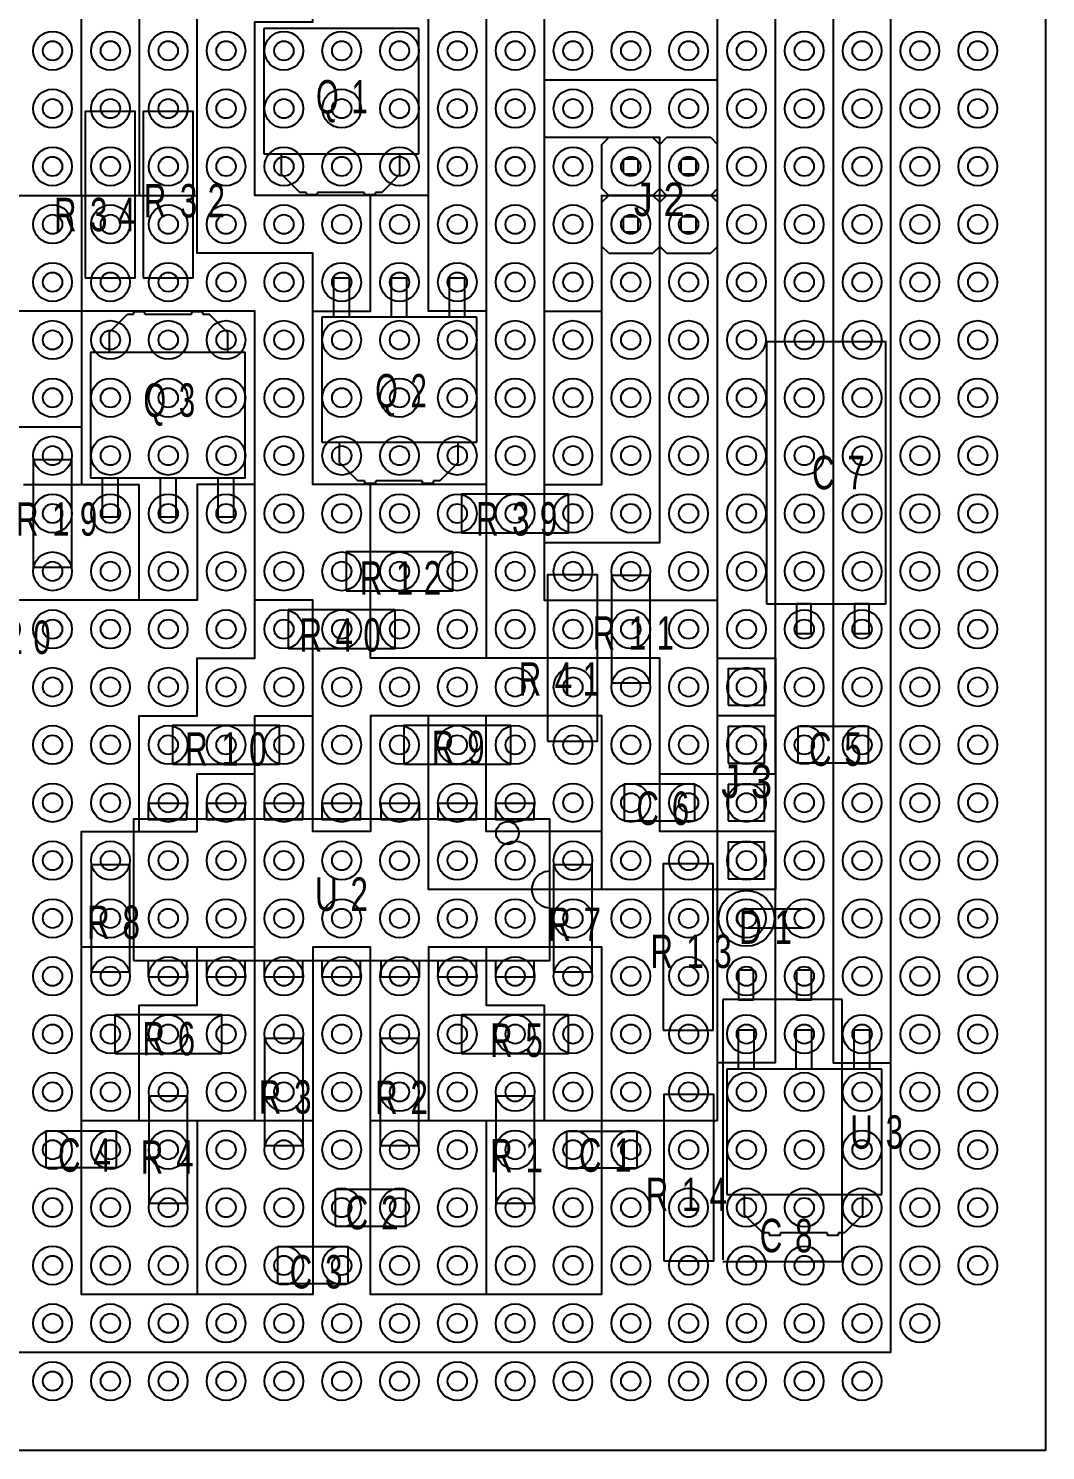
# Model space of a CAD drawing. Units: millimetres on the paper. Extents: x -72.8 to -0.8, y -24.6 to 70.4.
# Drawn here: x -45.5 to -0.8, y -24.6 to 37.8 of the extents above; entities that cross this region are included whole.
import ezdxf

# ---------------------------------------------------------------- set-up
doc = ezdxf.new("R2010")
doc.units = ezdxf.units.MM
for name, color, linetype in [('0-0_十字ユニバーサル基板', 7, 'Continuous'), ('0-2_カットパターン', 1, 'Continuous'), ('0-3_パーツレイアウト', 7, 'Continuous'), ('0-4_パーツナンバー', 3, 'Continuous')]:
    doc.layers.add(name, color=color, linetype=linetype)
doc.styles.add('MS UI Gothic', font='')
doc.styles.get('MS UI Gothic').set_extended_font_data('MS UI Gothic')

msp = doc.modelspace()

# ---------------------------------------------------------------- linework, layer by layer
at = {"layer": '0-0_十字ユニバーサル基板'}
msp.add_lwpolyline([(-0.83, -24.64), (-72.83, -24.64), (-72.83, 70.36), (-0.83, 70.36)], close=True, dxfattribs=at)
for centre, radius in [((-44.45, 36.83), 0.85), ((-41.91, 36.83), 0.85), ((-39.37, 36.83), 0.85), ((-36.83, 36.83), 0.85), ((-34.29, 36.83), 0.85), ((-31.75, 36.83), 0.85), ((-29.21, 36.83), 0.85), ((-26.67, 36.83), 0.85), ((-24.13, 36.83), 0.85), ((-21.59, 36.83), 0.85), ((-19.05, 36.83), 0.85), ((-16.51, 36.83), 0.85), ((-13.97, 36.83), 0.85), ((-11.43, 36.83), 0.85), ((-8.89, 36.83), 0.85), ((-6.35, 36.83), 0.85), ((-3.81, 36.83), 0.85), ((-44.45, 36.83), 0.425), ((-41.91, 36.83), 0.425), ((-39.37, 36.83), 0.425), ((-36.83, 36.83), 0.425), ((-34.29, 36.83), 0.425), ((-31.75, 36.83), 0.425), ((-29.21, 36.83), 0.425), ((-26.67, 36.83), 0.425), ((-24.13, 36.83), 0.425), ((-21.59, 36.83), 0.425), ((-19.05, 36.83), 0.425), ((-16.51, 36.83), 0.425), ((-13.97, 36.83), 0.425), ((-11.43, 36.83), 0.425), ((-8.89, 36.83), 0.425), ((-6.35, 36.83), 0.425), ((-3.81, 36.83), 0.425), ((-44.45, 34.29), 0.85), ((-41.91, 34.29), 0.85), ((-39.37, 34.29), 0.85), ((-36.83, 34.29), 0.85), ((-34.29, 34.29), 0.85), ((-31.75, 34.29), 0.85), ((-29.21, 34.29), 0.85), ((-26.67, 34.29), 0.85), ((-24.13, 34.29), 0.85), ((-21.59, 34.29), 0.85), ((-19.05, 34.29), 0.85), ((-16.51, 34.29), 0.85), ((-13.97, 34.29), 0.85), ((-11.43, 34.29), 0.85), ((-8.89, 34.29), 0.85), ((-6.35, 34.29), 0.85), ((-3.81, 34.29), 0.85), ((-44.45, 34.29), 0.425), ((-41.91, 34.29), 0.425), ((-39.37, 34.29), 0.425), ((-36.83, 34.29), 0.425), ((-34.29, 34.29), 0.425), ((-31.75, 34.29), 0.425), ((-29.21, 34.29), 0.425), ((-26.67, 34.29), 0.425), ((-24.13, 34.29), 0.425), ((-21.59, 34.29), 0.425), ((-19.05, 34.29), 0.425), ((-16.51, 34.29), 0.425), ((-13.97, 34.29), 0.425), ((-11.43, 34.29), 0.425), ((-8.89, 34.29), 0.425), ((-6.35, 34.29), 0.425), ((-3.81, 34.29), 0.425), ((-44.45, 31.75), 0.85), ((-41.91, 31.75), 0.85), ((-39.37, 31.75), 0.85), ((-36.83, 31.75), 0.85), ((-34.29, 31.75), 0.85), ((-31.75, 31.75), 0.85), ((-29.21, 31.75), 0.85), ((-26.67, 31.75), 0.85), ((-24.13, 31.75), 0.85), ((-21.59, 31.75), 0.85), ((-19.05, 31.75), 0.85), ((-16.51, 31.75), 0.85), ((-13.97, 31.75), 0.85), ((-11.43, 31.75), 0.85), ((-8.89, 31.75), 0.85), ((-6.35, 31.75), 0.85), ((-3.81, 31.75), 0.85), ((-44.45, 31.75), 0.425), ((-41.91, 31.75), 0.425), ((-39.37, 31.75), 0.425), ((-36.83, 31.75), 0.425), ((-34.29, 31.75), 0.425), ((-31.75, 31.75), 0.425), ((-29.21, 31.75), 0.425), ((-26.67, 31.75), 0.425), ((-24.13, 31.75), 0.425), ((-21.59, 31.75), 0.425), ((-19.05, 31.75), 0.425), ((-16.51, 31.75), 0.425), ((-13.97, 31.75), 0.425), ((-11.43, 31.75), 0.425), ((-8.89, 31.75), 0.425), ((-6.35, 31.75), 0.425), ((-3.81, 31.75), 0.425), ((-44.45, 29.21), 0.85), ((-41.91, 29.21), 0.85), ((-39.37, 29.21), 0.85), ((-36.83, 29.21), 0.85), ((-34.29, 29.21), 0.85), ((-31.75, 29.21), 0.85), ((-29.21, 29.21), 0.85), ((-26.67, 29.21), 0.85), ((-24.13, 29.21), 0.85), ((-21.59, 29.21), 0.85), ((-19.05, 29.21), 0.85), ((-16.51, 29.21), 0.85), ((-13.97, 29.21), 0.85), ((-11.43, 29.21), 0.85), ((-8.89, 29.21), 0.85), ((-6.35, 29.21), 0.85), ((-3.81, 29.21), 0.85), ((-44.45, 29.21), 0.425), ((-41.91, 29.21), 0.425), ((-39.37, 29.21), 0.425), ((-36.83, 29.21), 0.425), ((-34.29, 29.21), 0.425), ((-31.75, 29.21), 0.425), ((-29.21, 29.21), 0.425), ((-26.67, 29.21), 0.425), ((-24.13, 29.21), 0.425), ((-21.59, 29.21), 0.425), ((-19.05, 29.21), 0.425), ((-16.51, 29.21), 0.425), ((-13.97, 29.21), 0.425), ((-11.43, 29.21), 0.425), ((-8.89, 29.21), 0.425), ((-6.35, 29.21), 0.425), ((-3.81, 29.21), 0.425), ((-44.45, 26.67), 0.85), ((-41.91, 26.67), 0.85), ((-39.37, 26.67), 0.85), ((-36.83, 26.67), 0.85), ((-34.29, 26.67), 0.85), ((-31.75, 26.67), 0.85), ((-29.21, 26.67), 0.85), ((-26.67, 26.67), 0.85), ((-24.13, 26.67), 0.85), ((-21.59, 26.67), 0.85), ((-19.05, 26.67), 0.85), ((-16.51, 26.67), 0.85), ((-13.97, 26.67), 0.85), ((-11.43, 26.67), 0.85), ((-8.89, 26.67), 0.85), ((-6.35, 26.67), 0.85), ((-3.81, 26.67), 0.85), ((-44.45, 26.67), 0.425), ((-41.91, 26.67), 0.425), ((-39.37, 26.67), 0.425), ((-36.83, 26.67), 0.425), ((-34.29, 26.67), 0.425), ((-31.75, 26.67), 0.425), ((-29.21, 26.67), 0.425), ((-26.67, 26.67), 0.425), ((-24.13, 26.67), 0.425), ((-21.59, 26.67), 0.425), ((-19.05, 26.67), 0.425), ((-16.51, 26.67), 0.425), ((-13.97, 26.67), 0.425), ((-11.43, 26.67), 0.425), ((-8.89, 26.67), 0.425), ((-6.35, 26.67), 0.425), ((-3.81, 26.67), 0.425), ((-44.45, 24.13), 0.85), ((-41.91, 24.13), 0.85), ((-39.37, 24.13), 0.85), ((-36.83, 24.13), 0.85), ((-34.29, 24.13), 0.85), ((-31.75, 24.13), 0.85), ((-29.21, 24.13), 0.85), ((-26.67, 24.13), 0.85), ((-24.13, 24.13), 0.85), ((-21.59, 24.13), 0.85), ((-19.05, 24.13), 0.85), ((-16.51, 24.13), 0.85), ((-13.97, 24.13), 0.85), ((-11.43, 24.13), 0.85), ((-8.89, 24.13), 0.85), ((-6.35, 24.13), 0.85), ((-3.81, 24.13), 0.85), ((-44.45, 24.13), 0.425), ((-41.91, 24.13), 0.425), ((-39.37, 24.13), 0.425), ((-36.83, 24.13), 0.425), ((-34.29, 24.13), 0.425), ((-31.75, 24.13), 0.425), ((-29.21, 24.13), 0.425), ((-26.67, 24.13), 0.425), ((-24.13, 24.13), 0.425), ((-21.59, 24.13), 0.425), ((-19.05, 24.13), 0.425), ((-16.51, 24.13), 0.425), ((-13.97, 24.13), 0.425), ((-11.43, 24.13), 0.425), ((-8.89, 24.13), 0.425), ((-6.35, 24.13), 0.425), ((-3.81, 24.13), 0.425), ((-44.45, 21.59), 0.85), ((-44.45, 21.59), 0.425), ((-41.91, 21.59), 0.85), ((-41.91, 21.59), 0.425), ((-39.37, 21.59), 0.85), ((-39.37, 21.59), 0.425), ((-36.83, 21.59), 0.85), ((-36.83, 21.59), 0.425), ((-34.29, 21.59), 0.85), ((-34.29, 21.59), 0.425), ((-31.75, 21.59), 0.85), ((-31.75, 21.59), 0.425), ((-29.21, 21.59), 0.85), ((-29.21, 21.59), 0.425), ((-26.67, 21.59), 0.85), ((-26.67, 21.59), 0.425), ((-24.13, 21.59), 0.85), ((-24.13, 21.59), 0.425), ((-21.59, 21.59), 0.85), ((-21.59, 21.59), 0.425), ((-19.05, 21.59), 0.85), ((-19.05, 21.59), 0.425), ((-16.51, 21.59), 0.85), ((-16.51, 21.59), 0.425), ((-13.97, 21.59), 0.85), ((-13.97, 21.59), 0.425), ((-11.43, 21.59), 0.85), ((-11.43, 21.59), 0.425), ((-8.89, 21.59), 0.85), ((-8.89, 21.59), 0.425), ((-6.35, 21.59), 0.85), ((-6.35, 21.59), 0.425), ((-3.81, 21.59), 0.85), ((-3.81, 21.59), 0.425), ((-44.45, 19.05), 0.85), ((-44.45, 19.05), 0.425), ((-41.91, 19.05), 0.85), ((-41.91, 19.05), 0.425), ((-39.37, 19.05), 0.85), ((-39.37, 19.05), 0.425), ((-36.83, 19.05), 0.85), ((-36.83, 19.05), 0.425), ((-34.29, 19.05), 0.85), ((-34.29, 19.05), 0.425), ((-31.75, 19.05), 0.85), ((-31.75, 19.05), 0.425), ((-29.21, 19.05), 0.85), ((-29.21, 19.05), 0.425), ((-26.67, 19.05), 0.85), ((-26.67, 19.05), 0.425), ((-24.13, 19.05), 0.85), ((-24.13, 19.05), 0.425), ((-21.59, 19.05), 0.85), ((-21.59, 19.05), 0.425), ((-19.05, 19.05), 0.85), ((-19.05, 19.05), 0.425), ((-16.51, 19.05), 0.85), ((-16.51, 19.05), 0.425), ((-13.97, 19.05), 0.85), ((-13.97, 19.05), 0.425), ((-11.43, 19.05), 0.85), ((-11.43, 19.05), 0.425), ((-8.89, 19.05), 0.85), ((-8.89, 19.05), 0.425), ((-6.35, 19.05), 0.85), ((-6.35, 19.05), 0.425), ((-3.81, 19.05), 0.85), ((-3.81, 19.05), 0.425), ((-44.45, 16.51), 0.85), ((-44.45, 16.51), 0.425), ((-41.91, 16.51), 0.85), ((-41.91, 16.51), 0.425), ((-39.37, 16.51), 0.85), ((-39.37, 16.51), 0.425), ((-36.83, 16.51), 0.85), ((-36.83, 16.51), 0.425), ((-34.29, 16.51), 0.85), ((-34.29, 16.51), 0.425), ((-31.75, 16.51), 0.85), ((-31.75, 16.51), 0.425), ((-29.21, 16.51), 0.85), ((-29.21, 16.51), 0.425), ((-26.67, 16.51), 0.85), ((-26.67, 16.51), 0.425), ((-24.13, 16.51), 0.85), ((-24.13, 16.51), 0.425), ((-21.59, 16.51), 0.85), ((-21.59, 16.51), 0.425), ((-19.05, 16.51), 0.85), ((-19.05, 16.51), 0.425), ((-16.51, 16.51), 0.85), ((-16.51, 16.51), 0.425), ((-13.97, 16.51), 0.85), ((-13.97, 16.51), 0.425), ((-11.43, 16.51), 0.85), ((-11.43, 16.51), 0.425), ((-8.89, 16.51), 0.85), ((-8.89, 16.51), 0.425), ((-6.35, 16.51), 0.85), ((-6.35, 16.51), 0.425), ((-3.81, 16.51), 0.85), ((-3.81, 16.51), 0.425), ((-44.45, 13.97), 0.85), ((-44.45, 13.97), 0.425), ((-41.91, 13.97), 0.85), ((-41.91, 13.97), 0.425), ((-39.37, 13.97), 0.85), ((-39.37, 13.97), 0.425), ((-36.83, 13.97), 0.85), ((-36.83, 13.97), 0.425), ((-34.29, 13.97), 0.85), ((-34.29, 13.97), 0.425), ((-31.75, 13.97), 0.85), ((-31.75, 13.97), 0.425), ((-29.21, 13.97), 0.85), ((-29.21, 13.97), 0.425), ((-26.67, 13.97), 0.85), ((-26.67, 13.97), 0.425), ((-24.13, 13.97), 0.85), ((-24.13, 13.97), 0.425), ((-21.59, 13.97), 0.85), ((-21.59, 13.97), 0.425), ((-19.05, 13.97), 0.85), ((-19.05, 13.97), 0.425), ((-16.51, 13.97), 0.85), ((-16.51, 13.97), 0.425), ((-13.97, 13.97), 0.85), ((-13.97, 13.97), 0.425), ((-11.43, 13.97), 0.85), ((-11.43, 13.97), 0.425), ((-8.89, 13.97), 0.85), ((-8.89, 13.97), 0.425), ((-6.35, 13.97), 0.85), ((-6.35, 13.97), 0.425), ((-3.81, 13.97), 0.85), ((-3.81, 13.97), 0.425), ((-44.45, 11.43), 0.85), ((-41.91, 11.43), 0.85), ((-39.37, 11.43), 0.85), ((-36.83, 11.43), 0.85), ((-34.29, 11.43), 0.85), ((-31.75, 11.43), 0.85), ((-29.21, 11.43), 0.85), ((-26.67, 11.43), 0.85), ((-24.13, 11.43), 0.85), ((-21.59, 11.43), 0.85), ((-19.05, 11.43), 0.85), ((-16.51, 11.43), 0.85), ((-13.97, 11.43), 0.85), ((-11.43, 11.43), 0.85), ((-8.89, 11.43), 0.85), ((-6.35, 11.43), 0.85), ((-3.81, 11.43), 0.85), ((-44.45, 11.43), 0.425), ((-41.91, 11.43), 0.425), ((-39.37, 11.43), 0.425), ((-36.83, 11.43), 0.425), ((-34.29, 11.43), 0.425), ((-31.75, 11.43), 0.425), ((-29.21, 11.43), 0.425), ((-26.67, 11.43), 0.425), ((-24.13, 11.43), 0.425), ((-21.59, 11.43), 0.425), ((-19.05, 11.43), 0.425), ((-16.51, 11.43), 0.425), ((-13.97, 11.43), 0.425), ((-11.43, 11.43), 0.425), ((-8.89, 11.43), 0.425), ((-6.35, 11.43), 0.425), ((-3.81, 11.43), 0.425), ((-44.45, 8.89), 0.85), ((-41.91, 8.89), 0.85), ((-39.37, 8.89), 0.85), ((-36.83, 8.89), 0.85), ((-34.29, 8.89), 0.85), ((-31.75, 8.89), 0.85), ((-29.21, 8.89), 0.85), ((-26.67, 8.89), 0.85), ((-24.13, 8.89), 0.85), ((-21.59, 8.89), 0.85), ((-19.05, 8.89), 0.85), ((-16.51, 8.89), 0.85), ((-13.97, 8.89), 0.85), ((-11.43, 8.89), 0.85), ((-8.89, 8.89), 0.85), ((-6.35, 8.89), 0.85), ((-3.81, 8.89), 0.85), ((-44.45, 8.89), 0.425), ((-41.91, 8.89), 0.425), ((-39.37, 8.89), 0.425), ((-36.83, 8.89), 0.425), ((-34.29, 8.89), 0.425), ((-31.75, 8.89), 0.425), ((-29.21, 8.89), 0.425), ((-26.67, 8.89), 0.425), ((-24.13, 8.89), 0.425), ((-21.59, 8.89), 0.425), ((-19.05, 8.89), 0.425), ((-16.51, 8.89), 0.425), ((-13.97, 8.89), 0.425), ((-11.43, 8.89), 0.425), ((-8.89, 8.89), 0.425), ((-6.35, 8.89), 0.425), ((-3.81, 8.89), 0.425), ((-44.45, 6.35), 0.85), ((-41.91, 6.35), 0.85), ((-39.37, 6.35), 0.85), ((-36.83, 6.35), 0.85), ((-34.29, 6.35), 0.85), ((-31.75, 6.35), 0.85), ((-29.21, 6.35), 0.85), ((-26.67, 6.35), 0.85), ((-24.13, 6.35), 0.85), ((-21.59, 6.35), 0.85), ((-19.05, 6.35), 0.85), ((-16.51, 6.35), 0.85), ((-13.97, 6.35), 0.85), ((-11.43, 6.35), 0.85), ((-8.89, 6.35), 0.85), ((-6.35, 6.35), 0.85), ((-3.81, 6.35), 0.85), ((-44.45, 6.35), 0.425), ((-41.91, 6.35), 0.425), ((-39.37, 6.35), 0.425), ((-36.83, 6.35), 0.425), ((-34.29, 6.35), 0.425), ((-31.75, 6.35), 0.425), ((-29.21, 6.35), 0.425), ((-26.67, 6.35), 0.425), ((-24.13, 6.35), 0.425), ((-21.59, 6.35), 0.425), ((-19.05, 6.35), 0.425), ((-16.51, 6.35), 0.425), ((-13.97, 6.35), 0.425), ((-11.43, 6.35), 0.425), ((-8.89, 6.35), 0.425), ((-6.35, 6.35), 0.425), ((-3.81, 6.35), 0.425), ((-44.45, 3.81), 0.85), ((-41.91, 3.81), 0.85), ((-39.37, 3.81), 0.85), ((-36.83, 3.81), 0.85), ((-34.29, 3.81), 0.85), ((-31.75, 3.81), 0.85), ((-29.21, 3.81), 0.85), ((-26.67, 3.81), 0.85), ((-24.13, 3.81), 0.85), ((-21.59, 3.81), 0.85), ((-19.05, 3.81), 0.85), ((-16.51, 3.81), 0.85), ((-13.97, 3.81), 0.85), ((-11.43, 3.81), 0.85), ((-8.89, 3.81), 0.85), ((-6.35, 3.81), 0.85), ((-3.81, 3.81), 0.85), ((-44.45, 3.81), 0.425), ((-41.91, 3.81), 0.425), ((-39.37, 3.81), 0.425), ((-36.83, 3.81), 0.425), ((-34.29, 3.81), 0.425), ((-31.75, 3.81), 0.425), ((-29.21, 3.81), 0.425), ((-26.67, 3.81), 0.425), ((-24.13, 3.81), 0.425), ((-21.59, 3.81), 0.425), ((-19.05, 3.81), 0.425), ((-16.51, 3.81), 0.425), ((-13.97, 3.81), 0.425), ((-11.43, 3.81), 0.425), ((-8.89, 3.81), 0.425), ((-6.35, 3.81), 0.425), ((-3.81, 3.81), 0.425), ((-44.45, 1.27), 0.85), ((-41.91, 1.27), 0.85), ((-39.37, 1.27), 0.85), ((-36.83, 1.27), 0.85), ((-34.29, 1.27), 0.85), ((-31.75, 1.27), 0.85), ((-29.21, 1.27), 0.85), ((-26.67, 1.27), 0.85), ((-24.13, 1.27), 0.85), ((-21.59, 1.27), 0.85), ((-19.05, 1.27), 0.85), ((-16.51, 1.27), 0.85), ((-13.97, 1.27), 0.85), ((-11.43, 1.27), 0.85), ((-8.89, 1.27), 0.85), ((-6.35, 1.27), 0.85), ((-3.81, 1.27), 0.85), ((-44.45, 1.27), 0.425), ((-41.91, 1.27), 0.425), ((-39.37, 1.27), 0.425), ((-36.83, 1.27), 0.425), ((-34.29, 1.27), 0.425), ((-31.75, 1.27), 0.425), ((-29.21, 1.27), 0.425), ((-26.67, 1.27), 0.425), ((-24.13, 1.27), 0.425), ((-21.59, 1.27), 0.425), ((-19.05, 1.27), 0.425), ((-16.51, 1.27), 0.425), ((-13.97, 1.27), 0.425), ((-11.43, 1.27), 0.425), ((-8.89, 1.27), 0.425), ((-6.35, 1.27), 0.425), ((-3.81, 1.27), 0.425), ((-44.45, -1.27), 0.85), ((-41.91, -1.27), 0.85), ((-39.37, -1.27), 0.85), ((-36.83, -1.27), 0.85), ((-34.29, -1.27), 0.85), ((-31.75, -1.27), 0.85), ((-29.21, -1.27), 0.85), ((-26.67, -1.27), 0.85), ((-24.13, -1.27), 0.85), ((-21.59, -1.27), 0.85), ((-19.05, -1.27), 0.85), ((-16.51, -1.27), 0.85), ((-13.97, -1.27), 0.85), ((-11.43, -1.27), 0.85), ((-8.89, -1.27), 0.85), ((-6.35, -1.27), 0.85), ((-3.81, -1.27), 0.85), ((-44.45, -1.27), 0.425), ((-41.91, -1.27), 0.425), ((-39.37, -1.27), 0.425), ((-36.83, -1.27), 0.425), ((-34.29, -1.27), 0.425), ((-31.75, -1.27), 0.425), ((-29.21, -1.27), 0.425), ((-26.67, -1.27), 0.425), ((-24.13, -1.27), 0.425), ((-21.59, -1.27), 0.425), ((-19.05, -1.27), 0.425), ((-16.51, -1.27), 0.425), ((-13.97, -1.27), 0.425), ((-11.43, -1.27), 0.425), ((-8.89, -1.27), 0.425), ((-6.35, -1.27), 0.425), ((-3.81, -1.27), 0.425), ((-44.45, -3.81), 0.85), ((-41.91, -3.81), 0.85), ((-39.37, -3.81), 0.85), ((-36.83, -3.81), 0.85), ((-34.29, -3.81), 0.85), ((-31.75, -3.81), 0.85), ((-29.21, -3.81), 0.85), ((-26.67, -3.81), 0.85), ((-24.13, -3.81), 0.85), ((-21.59, -3.81), 0.85), ((-19.05, -3.81), 0.85), ((-16.51, -3.81), 0.85), ((-13.97, -3.81), 0.85), ((-11.43, -3.81), 0.85), ((-8.89, -3.81), 0.85), ((-6.35, -3.81), 0.85), ((-3.81, -3.81), 0.85), ((-44.45, -3.81), 0.425), ((-41.91, -3.81), 0.425), ((-39.37, -3.81), 0.425), ((-36.83, -3.81), 0.425), ((-34.29, -3.81), 0.425), ((-31.75, -3.81), 0.425), ((-29.21, -3.81), 0.425), ((-26.67, -3.81), 0.425), ((-24.13, -3.81), 0.425), ((-21.59, -3.81), 0.425), ((-19.05, -3.81), 0.425), ((-16.51, -3.81), 0.425), ((-13.97, -3.81), 0.425), ((-11.43, -3.81), 0.425), ((-8.89, -3.81), 0.425), ((-6.35, -3.81), 0.425), ((-3.81, -3.81), 0.425), ((-44.45, -6.35), 0.85), ((-41.91, -6.35), 0.85), ((-39.37, -6.35), 0.85), ((-36.83, -6.35), 0.85), ((-34.29, -6.35), 0.85), ((-31.75, -6.35), 0.85), ((-29.21, -6.35), 0.85), ((-26.67, -6.35), 0.85), ((-24.13, -6.35), 0.85), ((-21.59, -6.35), 0.85), ((-19.05, -6.35), 0.85), ((-16.51, -6.35), 0.85), ((-13.97, -6.35), 0.85), ((-11.43, -6.35), 0.85), ((-8.89, -6.35), 0.85), ((-6.35, -6.35), 0.85), ((-3.81, -6.35), 0.85), ((-44.45, -6.35), 0.425), ((-41.91, -6.35), 0.425), ((-39.37, -6.35), 0.425), ((-36.83, -6.35), 0.425), ((-34.29, -6.35), 0.425), ((-31.75, -6.35), 0.425), ((-29.21, -6.35), 0.425), ((-26.67, -6.35), 0.425), ((-24.13, -6.35), 0.425), ((-21.59, -6.35), 0.425), ((-19.05, -6.35), 0.425), ((-16.51, -6.35), 0.425), ((-13.97, -6.35), 0.425), ((-11.43, -6.35), 0.425), ((-8.89, -6.35), 0.425), ((-6.35, -6.35), 0.425), ((-3.81, -6.35), 0.425), ((-44.45, -8.89), 0.85), ((-41.91, -8.89), 0.85), ((-39.37, -8.89), 0.85), ((-36.83, -8.89), 0.85), ((-34.29, -8.89), 0.85), ((-31.75, -8.89), 0.85), ((-29.21, -8.89), 0.85), ((-26.67, -8.89), 0.85), ((-24.13, -8.89), 0.85), ((-21.59, -8.89), 0.85), ((-19.05, -8.89), 0.85), ((-16.51, -8.89), 0.85), ((-13.97, -8.89), 0.85), ((-11.43, -8.89), 0.85), ((-8.89, -8.89), 0.85), ((-6.35, -8.89), 0.85), ((-3.81, -8.89), 0.85), ((-44.45, -8.89), 0.425), ((-41.91, -8.89), 0.425), ((-39.37, -8.89), 0.425), ((-36.83, -8.89), 0.425), ((-34.29, -8.89), 0.425), ((-31.75, -8.89), 0.425), ((-29.21, -8.89), 0.425), ((-26.67, -8.89), 0.425), ((-24.13, -8.89), 0.425), ((-21.59, -8.89), 0.425), ((-19.05, -8.89), 0.425), ((-16.51, -8.89), 0.425), ((-13.97, -8.89), 0.425), ((-11.43, -8.89), 0.425), ((-8.89, -8.89), 0.425), ((-6.35, -8.89), 0.425), ((-3.81, -8.89), 0.425), ((-44.45, -11.43), 0.85), ((-41.91, -11.43), 0.85), ((-39.37, -11.43), 0.85), ((-36.83, -11.43), 0.85), ((-34.29, -11.43), 0.85), ((-31.75, -11.43), 0.85), ((-29.21, -11.43), 0.85), ((-26.67, -11.43), 0.85), ((-24.13, -11.43), 0.85), ((-21.59, -11.43), 0.85), ((-19.05, -11.43), 0.85), ((-16.51, -11.43), 0.85), ((-13.97, -11.43), 0.85), ((-11.43, -11.43), 0.85), ((-8.89, -11.43), 0.85), ((-6.35, -11.43), 0.85), ((-3.81, -11.43), 0.85), ((-44.45, -11.43), 0.425), ((-41.91, -11.43), 0.425), ((-39.37, -11.43), 0.425), ((-36.83, -11.43), 0.425), ((-34.29, -11.43), 0.425), ((-31.75, -11.43), 0.425), ((-29.21, -11.43), 0.425), ((-26.67, -11.43), 0.425), ((-24.13, -11.43), 0.425), ((-21.59, -11.43), 0.425), ((-19.05, -11.43), 0.425), ((-16.51, -11.43), 0.425), ((-13.97, -11.43), 0.425), ((-11.43, -11.43), 0.425), ((-8.89, -11.43), 0.425), ((-6.35, -11.43), 0.425), ((-3.81, -11.43), 0.425), ((-44.45, -13.97), 0.85), ((-44.45, -13.97), 0.425), ((-41.91, -13.97), 0.85), ((-41.91, -13.97), 0.425), ((-39.37, -13.97), 0.85), ((-39.37, -13.97), 0.425), ((-36.83, -13.97), 0.85), ((-36.83, -13.97), 0.425), ((-34.29, -13.97), 0.85), ((-34.29, -13.97), 0.425), ((-31.75, -13.97), 0.85), ((-31.75, -13.97), 0.425), ((-29.21, -13.97), 0.85), ((-29.21, -13.97), 0.425), ((-26.67, -13.97), 0.85), ((-26.67, -13.97), 0.425), ((-24.13, -13.97), 0.85), ((-24.13, -13.97), 0.425), ((-21.59, -13.97), 0.85), ((-21.59, -13.97), 0.425), ((-19.05, -13.97), 0.85), ((-19.05, -13.97), 0.425), ((-16.51, -13.97), 0.85), ((-16.51, -13.97), 0.425), ((-13.97, -13.97), 0.85), ((-13.97, -13.97), 0.425), ((-11.43, -13.97), 0.85), ((-11.43, -13.97), 0.425), ((-8.89, -13.97), 0.85), ((-8.89, -13.97), 0.425), ((-6.35, -13.97), 0.85), ((-6.35, -13.97), 0.425), ((-3.81, -13.97), 0.85), ((-3.81, -13.97), 0.425), ((-44.45, -16.51), 0.85), ((-44.45, -16.51), 0.425), ((-41.91, -16.51), 0.85), ((-41.91, -16.51), 0.425), ((-39.37, -16.51), 0.85), ((-39.37, -16.51), 0.425), ((-36.83, -16.51), 0.85), ((-36.83, -16.51), 0.425), ((-34.29, -16.51), 0.85), ((-34.29, -16.51), 0.425), ((-31.75, -16.51), 0.85), ((-31.75, -16.51), 0.425), ((-29.21, -16.51), 0.85), ((-29.21, -16.51), 0.425), ((-26.67, -16.51), 0.85), ((-26.67, -16.51), 0.425), ((-24.13, -16.51), 0.85), ((-24.13, -16.51), 0.425), ((-21.59, -16.51), 0.85), ((-21.59, -16.51), 0.425), ((-19.05, -16.51), 0.85), ((-19.05, -16.51), 0.425), ((-16.51, -16.51), 0.85), ((-16.51, -16.51), 0.425), ((-13.97, -16.51), 0.85), ((-13.97, -16.51), 0.425), ((-11.43, -16.51), 0.85), ((-11.43, -16.51), 0.425), ((-8.89, -16.51), 0.85), ((-8.89, -16.51), 0.425), ((-6.35, -16.51), 0.85), ((-6.35, -16.51), 0.425), ((-3.81, -16.51), 0.85), ((-3.81, -16.51), 0.425), ((-44.45, -19.05), 0.85), ((-44.45, -19.05), 0.425), ((-41.91, -19.05), 0.85), ((-41.91, -19.05), 0.425), ((-39.37, -19.05), 0.85), ((-39.37, -19.05), 0.425), ((-36.83, -19.05), 0.85), ((-36.83, -19.05), 0.425), ((-34.29, -19.05), 0.85), ((-34.29, -19.05), 0.425), ((-31.75, -19.05), 0.85), ((-31.75, -19.05), 0.425), ((-29.21, -19.05), 0.85), ((-29.21, -19.05), 0.425), ((-26.67, -19.05), 0.85), ((-26.67, -19.05), 0.425), ((-24.13, -19.05), 0.85), ((-24.13, -19.05), 0.425), ((-21.59, -19.05), 0.85), ((-21.59, -19.05), 0.425), ((-19.05, -19.05), 0.85), ((-19.05, -19.05), 0.425), ((-16.51, -19.05), 0.85), ((-16.51, -19.05), 0.425), ((-13.97, -19.05), 0.85), ((-13.97, -19.05), 0.425), ((-11.43, -19.05), 0.85), ((-11.43, -19.05), 0.425), ((-8.89, -19.05), 0.85), ((-8.89, -19.05), 0.425), ((-6.35, -19.05), 0.85), ((-6.35, -19.05), 0.425), ((-44.45, -21.59), 0.85), ((-44.45, -21.59), 0.425), ((-41.91, -21.59), 0.85), ((-41.91, -21.59), 0.425), ((-39.37, -21.59), 0.85), ((-39.37, -21.59), 0.425), ((-36.83, -21.59), 0.85), ((-36.83, -21.59), 0.425), ((-34.29, -21.59), 0.85), ((-34.29, -21.59), 0.425), ((-31.75, -21.59), 0.85), ((-31.75, -21.59), 0.425), ((-29.21, -21.59), 0.85), ((-29.21, -21.59), 0.425), ((-26.67, -21.59), 0.85), ((-26.67, -21.59), 0.425), ((-24.13, -21.59), 0.85), ((-24.13, -21.59), 0.425), ((-21.59, -21.59), 0.85), ((-21.59, -21.59), 0.425), ((-19.05, -21.59), 0.85), ((-19.05, -21.59), 0.425), ((-16.51, -21.59), 0.85), ((-16.51, -21.59), 0.425), ((-13.97, -21.59), 0.85), ((-13.97, -21.59), 0.425), ((-11.43, -21.59), 0.85), ((-11.43, -21.59), 0.425), ((-8.89, -21.59), 0.85), ((-8.89, -21.59), 0.425)]:
    msp.add_circle(centre, radius, dxfattribs=at)
at = {"layer": '0-2_カットパターン'}
for p, q in [((-25.4, 63.5), (-25.4, 10.16)), ((-43.18, 30.48), (-43.18, 43.18)), ((-22.86, 35.56), (-15.24, 35.56)), ((-48.26, 30.48), (-38.1, 30.48)), ((-43.18, 30.48), (-43.18, 27.94)), ((-43.18, 27.94), (-43.18, 17.78)), ((-22.86, 25.4), (-20.32, 25.4)), ((-45.72, 17.78), (-40.64, 17.78)), ((-40.64, 12.7), (-40.64, 17.78)), ((-35.56, -2.54), (-43.18, -2.54)), ((-12.7, -7.62), (-15.24, -7.62)), ((-33.02, -10.16), (-43.18, -10.16)), ((-38.1, -10.16), (-38.1, -17.78)), ((-15.24, -10.16), (-30.48, -10.16)), ((-25.4, -10.16), (-25.4, -17.78))]:
    msp.add_line(p, q, dxfattribs=at)
msp.add_lwpolyline([(-60.96, 68.58), (-60.96, -20.32), (-7.62, -20.32), (-7.62, 68.58)], close=True, dxfattribs=at)
for points in [[(-40.64, 68.58), (-40.64, 66.04), (-10.16, 66.04), (-10.16, -7.62), (-7.62, -7.62)], [(-25.4, 17.78), (-33.02, 17.78), (-33.02, 27.94), (-38.1, 27.94), (-38.1, 63.5), (-43.18, 63.5), (-43.18, 60.96), (-40.64, 60.96), (-40.64, 30.48)], [(-17.78, 5.08), (-12.7, 5.08), (-12.7, 63.5), (-35.56, 63.5), (-35.56, 53.34), (-25.4, 53.34)], [(-12.7, 7.62), (-15.24, 7.62), (-15.24, 53.34), (-22.86, 53.34), (-22.86, 12.7), (-15.24, 12.7)], [(-27.94, 30.48), (-35.56, 30.48), (-35.56, 38.1), (-33.02, 38.1), (-33.02, 50.8), (-30.48, 50.8), (-30.48, 45.72), (-25.4, 45.72)], [(-25.4, 25.4), (-27.94, 25.4), (-27.94, 40.64), (-25.4, 40.64)], [(-22.86, 15.24), (-17.78, 15.24), (-17.78, 33.02), (-22.86, 33.02)], [(-33.02, 25.4), (-30.48, 25.4), (-30.48, 30.48)], [(-22.86, 17.78), (-20.32, 17.78), (-20.32, 30.48), (-15.24, 30.48)], [(-40.64, 2.54), (-40.64, 7.62), (-38.1, 7.62), (-38.1, 10.16), (-35.56, 10.16), (-35.56, 25.4), (-53.34, 25.4), (-53.34, 20.32)], [(-50.8, -15.24), (-58.42, -15.24), (-58.42, 20.32), (-43.18, 20.32)], [(-35.56, 17.78), (-38.1, 17.78), (-38.1, 12.7), (-55.88, 12.7)], [(-12.7, -7.62), (-12.7, 2.54), (-17.78, 2.54), (-17.78, 10.16), (-30.48, 10.16), (-30.48, 17.78)], [(-20.32, 0), (-20.32, 7.62), (-30.48, 7.62), (-30.48, 2.54), (-33.02, 2.54), (-33.02, 12.7), (-35.56, 12.7)], [(-35.56, -10.16), (-35.56, 7.62), (-33.02, 7.62)], [(-15.24, -10.16), (-15.24, 0), (-27.94, 0), (-27.94, 7.62)], [(-20.32, 2.54), (-25.4, 2.54), (-25.4, 7.62)], [(-20.32, -17.78), (-30.48, -17.78), (-30.48, -2.54), (-33.02, -2.54), (-33.02, -17.78), (-43.18, -17.78), (-43.18, 2.54), (-38.1, 2.54), (-38.1, 5.08), (-35.56, 5.08)], [(-40.64, -10.16), (-40.64, -5.08), (-38.1, -5.08), (-38.1, -2.54)], [(-20.32, -17.78), (-20.32, -2.54), (-27.94, -2.54), (-27.94, -10.16)], [(-25.4, -2.54), (-25.4, -5.08), (-22.86, -5.08), (-22.86, -10.16)]]:
    msp.add_lwpolyline(points, dxfattribs=at)
at = {"layer": '0-3_パーツレイアウト'}
for p, q in [((-35.166, 37.806), (-35.166, 32.306)), ((-28.366, 37.806), (-35.166, 37.806)), ((-28.366, 32.306), (-28.366, 37.806)), ((-18.08, 33.02), (-20.02, 33.02)), ((-18.08, 33.02), (-17.78, 32.72)), ((-17.78, 30.78), (-17.78, 32.72)), ((-15.54, 33.02), (-17.48, 33.02)), ((-15.54, 33.02), (-15.24, 32.72)), ((-15.24, 30.78), (-15.24, 32.72)), ((-35.166, 32.306), (-28.366, 32.306)), ((-34.389, 31.416), (-34.389, 32.306)), ((-29.189, 31.416), (-29.189, 32.306)), ((-18.785, 32.075), (-19.315, 32.075)), ((-18.785, 32.075), (-18.725, 32.015)), ((-18.725, 31.485), (-18.725, 32.015)), ((-16.245, 32.075), (-16.775, 32.075)), ((-16.245, 32.075), (-16.185, 32.015)), ((-16.185, 31.485), (-16.185, 32.015)), ((-34.389, 31.416), (-33.586, 30.612)), ((-19.315, 31.425), (-18.785, 31.425)), ((-18.725, 31.485), (-18.785, 31.425)), ((-16.775, 31.425), (-16.245, 31.425)), ((-16.185, 31.485), (-16.245, 31.425)), ((-33.305, 30.612), (-33.586, 30.612)), ((-33.305, 30.612), (-33.305, 30.512)), ((-30.763, 30.612), (-32.805, 30.612)), ((-32.805, 30.512), (-32.805, 30.612)), ((-30.763, 30.612), (-30.763, 30.512)), ((-30.263, 30.512), (-30.263, 30.612)), ((-20.02, 30.48), (-20.32, 30.78)), ((-17.78, 30.78), (-18.08, 30.48)), ((-17.48, 30.48), (-17.78, 30.78)), ((-15.24, 30.78), (-15.54, 30.48)), ((-33.305, 30.512), (-32.805, 30.512)), ((-30.763, 30.512), (-30.263, 30.512)), ((-20.02, 30.48), (-18.08, 30.48)), ((-18.08, 30.48), (-20.02, 30.48)), ((-18.08, 30.48), (-17.78, 30.18)), ((-17.78, 28.24), (-17.78, 30.18)), ((-17.48, 30.48), (-15.54, 30.48)), ((-15.54, 30.48), (-17.48, 30.48)), ((-15.54, 30.48), (-15.24, 30.18)), ((-15.24, 28.24), (-15.24, 30.18)), ((-18.785, 29.535), (-19.315, 29.535)), ((-18.785, 29.535), (-18.725, 29.475)), ((-18.725, 28.945), (-18.725, 29.475)), ((-16.245, 29.535), (-16.775, 29.535)), ((-16.245, 29.535), (-16.185, 29.475)), ((-16.185, 28.945), (-16.185, 29.475)), ((-19.315, 28.885), (-18.785, 28.885)), ((-18.725, 28.945), (-18.785, 28.885)), ((-16.775, 28.885), (-16.245, 28.885)), ((-16.185, 28.945), (-16.245, 28.885)), ((-20.02, 27.94), (-20.32, 28.24)), ((-17.78, 28.24), (-18.08, 27.94)), ((-17.48, 27.94), (-17.78, 28.24)), ((-15.24, 28.24), (-15.54, 27.94)), ((-20.02, 27.94), (-18.08, 27.94)), ((-17.48, 27.94), (-15.54, 27.94)), ((-32.112, 26.843), (-32.112, 25.143)), ((-31.412, 26.843), (-32.112, 26.843)), ((-31.412, 25.143), (-31.412, 26.843)), ((-29.582, 26.843), (-29.582, 25.143)), ((-28.882, 26.843), (-29.582, 26.843)), ((-28.882, 25.143), (-28.882, 26.843)), ((-27.034, 26.843), (-27.034, 25.143)), ((-26.334, 26.843), (-27.034, 26.843)), ((-26.334, 25.143), (-26.334, 26.843)), ((-41.965, 24.464), (-41.161, 25.268)), ((-41.161, 25.268), (-40.892, 25.268)), ((-40.392, 25.268), (-38.35, 25.268)), ((-37.85, 25.268), (-37.568, 25.268)), ((-36.765, 24.464), (-37.568, 25.268)), ((-32.616, 25.135), (-32.616, 19.635)), ((-25.816, 25.135), (-32.616, 25.135)), ((-25.816, 19.635), (-25.816, 25.135)), ((-41.965, 24.464), (-41.965, 23.574)), ((-36.765, 24.464), (-36.765, 23.574)), ((-32.616, 19.635), (-25.816, 19.635)), ((-31.839, 18.745), (-31.839, 19.635)), ((-26.639, 18.745), (-26.639, 19.635)), ((-31.839, 18.745), (-31.036, 17.941)), ((-30.754, 17.941), (-31.036, 17.941)), ((-30.754, 17.941), (-30.754, 17.841)), ((-30.754, 17.841), (-30.254, 17.841)), ((-28.212, 17.941), (-30.254, 17.941)), ((-30.254, 17.841), (-30.254, 17.941)), ((-28.212, 17.941), (-28.212, 17.841)), ((-28.212, 17.841), (-27.712, 17.841)), ((-27.712, 17.841), (-27.712, 17.941)), ((-13.963, -0.845), (-11.432, -0.845)), ((-13.957, -1.685), (-11.425, -1.685)), ((-14.312, -3.547), (-14.312, -4.847)), ((-13.662, -3.547), (-14.312, -3.547)), ((-13.662, -4.847), (-13.662, -3.547)), ((-11.769, -3.547), (-11.769, -4.847)), ((-11.119, -3.547), (-11.769, -3.547)), ((-11.119, -4.847), (-11.119, -3.547)), ((-15.01, -4.835), (-15.01, -16.261)), ((-9.76, -4.835), (-15.01, -4.835)), ((-14.312, -4.847), (-13.662, -4.847)), ((-11.769, -4.847), (-11.119, -4.847)), ((-9.76, -16.335), (-9.76, -4.835)), ((-14.326, -6.184), (-14.326, -7.884)), ((-13.626, -6.184), (-14.326, -6.184)), ((-13.626, -7.884), (-13.626, -6.184)), ((-11.795, -6.184), (-11.795, -7.884)), ((-11.095, -6.184), (-11.795, -6.184)), ((-11.095, -7.884), (-11.095, -6.184)), ((-9.248, -6.184), (-9.248, -7.884)), ((-8.548, -6.184), (-9.248, -6.184)), ((-8.548, -7.884), (-8.548, -6.184)), ((-14.829, -7.891), (-14.829, -13.391)), ((-8.029, -7.891), (-14.829, -7.891)), ((-8.029, -13.391), (-8.029, -7.891)), ((-14.829, -13.391), (-8.029, -13.391)), ((-14.053, -14.282), (-14.053, -13.391)), ((-8.853, -14.282), (-8.853, -13.391)), ((-14.053, -14.282), (-13.249, -15.085)), ((-12.968, -15.085), (-13.249, -15.085)), ((-12.968, -15.085), (-12.968, -15.185)), ((-12.968, -15.185), (-12.468, -15.185)), ((-10.426, -15.085), (-12.468, -15.085)), ((-12.468, -15.185), (-12.468, -15.085)), ((-10.426, -15.085), (-10.426, -15.185)), ((-10.426, -15.185), (-9.926, -15.185)), ((-9.926, -15.185), (-9.926, -15.085)), ((-15.01, -16.335), (-14.875, -16.335)), ((-14.875, -16.335), (-9.76, -16.335)), ((-13.037, -16.332), (-13.687, -16.332)), ((-10.494, -16.332), (-11.144, -16.332))]:
    msp.add_line(p, q, dxfattribs=at)
for points in [[(-43.016, 26.857), (-40.816, 26.857), (-40.816, 34.157), (-43.016, 34.157)], [(-40.47, 26.857), (-38.27, 26.857), (-38.27, 34.157), (-40.47, 34.157)], [(-13.093, 12.543), (-7.843, 12.543), (-7.843, 24.043), (-13.093, 24.043)], [(-42.788, 18.074), (-35.988, 18.074), (-35.988, 23.574), (-42.788, 23.574)], [(-45.3, 14.16), (-43.6, 14.16), (-43.6, 18.86), (-45.3, 18.86)], [(-42.27, 16.367), (-41.57, 16.367), (-41.57, 18.067), (-42.27, 18.067)], [(-39.722, 16.367), (-39.022, 16.367), (-39.022, 18.067), (-39.722, 18.067)], [(-37.192, 16.367), (-36.492, 16.367), (-36.492, 18.067), (-37.192, 18.067)], [(-26.48, 15.66), (-21.78, 15.66), (-21.78, 17.36), (-26.48, 17.36)], [(-31.56, 13.12), (-26.86, 13.12), (-26.86, 14.82), (-31.56, 14.82)], [(-22.706, 6.516), (-20.506, 6.516), (-20.506, 13.816), (-22.706, 13.816)], [(-19.9, 9.08), (-18.2, 9.08), (-18.2, 13.78), (-19.9, 13.78)], [(-11.77, 11.246), (-11.12, 11.246), (-11.12, 12.546), (-11.77, 12.546)], [(-9.227, 11.246), (-8.577, 11.246), (-8.577, 12.546), (-9.227, 12.546)], [(-34.1, 10.58), (-29.4, 10.58), (-29.4, 12.28), (-34.1, 12.28)], [(-15.24, 10.16), (-12.7, 10.16), (-12.7, 0), (-15.24, 0)], [(-14.77, 8.09), (-13.17, 8.09), (-13.17, 9.69), (-14.77, 9.69)], [(-39.18, 5.5), (-34.48, 5.5), (-34.48, 7.2), (-39.18, 7.2)], [(-29.02, 5.5), (-24.32, 5.5), (-24.32, 7.2), (-29.02, 7.2)], [(-14.77, 5.55), (-13.17, 5.55), (-13.17, 7.15), (-14.77, 7.15)], [(-11.715, 5.555), (-8.615, 5.555), (-8.615, 7.155), (-11.715, 7.155)], [(-19.341, 3.017), (-16.241, 3.017), (-16.241, 4.617), (-19.341, 4.617)], [(-14.77, 3.01), (-13.17, 3.01), (-13.17, 4.61), (-14.77, 4.61)], [(-40.246, 3.074), (-38.546, 3.074), (-38.546, 3.774), (-40.246, 3.774)], [(-37.684, 3.074), (-35.984, 3.074), (-35.984, 3.774), (-37.684, 3.774)], [(-35.154, 3.074), (-33.454, 3.074), (-33.454, 3.774), (-35.154, 3.774)], [(-32.623, 3.074), (-30.923, 3.074), (-30.923, 3.774), (-32.623, 3.774)], [(-30.03, 3.074), (-28.33, 3.074), (-28.33, 3.774), (-30.03, 3.774)], [(-27.53, 3.074), (-25.83, 3.074), (-25.83, 3.774), (-27.53, 3.774)], [(-24.999, 3.074), (-23.299, 3.074), (-23.299, 3.774), (-24.999, 3.774)], [(-40.899, -3.119), (-22.599, -3.119), (-22.599, 3.081), (-40.899, 3.081)], [(-14.77, 0.47), (-13.17, 0.47), (-13.17, 2.07), (-14.77, 2.07)], [(-42.76, -3.62), (-41.06, -3.62), (-41.06, 1.08), (-42.76, 1.08)], [(-22.44, -3.62), (-20.74, -3.62), (-20.74, 1.08), (-22.44, 1.08)], [(-17.633, -6.175), (-15.433, -6.175), (-15.433, 1.125), (-17.633, 1.125)], [(-40.246, -3.839), (-38.546, -3.839), (-38.546, -3.139), (-40.246, -3.139)], [(-37.684, -3.839), (-35.984, -3.839), (-35.984, -3.139), (-37.684, -3.139)], [(-35.154, -3.839), (-33.454, -3.839), (-33.454, -3.139), (-35.154, -3.139)], [(-32.623, -3.839), (-30.923, -3.839), (-30.923, -3.139), (-32.623, -3.139)], [(-30.03, -3.839), (-28.33, -3.839), (-28.33, -3.139), (-30.03, -3.139)], [(-27.53, -3.839), (-25.83, -3.839), (-25.83, -3.139), (-27.53, -3.139)], [(-24.999, -3.839), (-23.299, -3.839), (-23.299, -3.139), (-24.999, -3.139)], [(-41.72, -7.2), (-37.02, -7.2), (-37.02, -5.5), (-41.72, -5.5)], [(-26.48, -7.2), (-21.78, -7.2), (-21.78, -5.5), (-26.48, -5.5)], [(-35.14, -11.24), (-33.44, -11.24), (-33.44, -6.54), (-35.14, -6.54)], [(-30.06, -11.24), (-28.36, -11.24), (-28.36, -6.54), (-30.06, -6.54)], [(-40.22, -13.78), (-38.52, -13.78), (-38.52, -9.08), (-40.22, -9.08)], [(-24.98, -13.78), (-23.28, -13.78), (-23.28, -9.08), (-24.98, -9.08)], [(-17.604, -16.302), (-15.404, -16.302), (-15.404, -9.002), (-17.604, -9.002)], [(-44.744, -12.217), (-41.644, -12.217), (-41.644, -10.617), (-44.744, -10.617)], [(-21.877, -12.23), (-18.777, -12.23), (-18.777, -10.63), (-21.877, -10.63)], [(-32.033, -14.781), (-28.933, -14.781), (-28.933, -13.181), (-32.033, -13.181)], [(-34.566, -17.299), (-31.466, -17.299), (-31.466, -15.699), (-34.566, -15.699)]]:
    msp.add_lwpolyline(points, close=True, dxfattribs=at)
for points in [[(-20.32, 30.78), (-20.32, 32.72), (-20.02, 33.02)], [(-17.78, 30.78), (-17.78, 32.72), (-17.48, 33.02)], [(-19.315, 31.425), (-19.375, 31.485), (-19.375, 32.015), (-19.315, 32.075)], [(-16.775, 31.425), (-16.835, 31.485), (-16.835, 32.015), (-16.775, 32.075)], [(-29.189, 31.416), (-29.993, 30.612), (-30.263, 30.612)], [(-20.32, 28.24), (-20.32, 30.18), (-20.02, 30.48)], [(-17.78, 28.24), (-17.78, 30.18), (-17.48, 30.48)], [(-19.315, 28.885), (-19.375, 28.945), (-19.375, 29.475), (-19.315, 29.535)], [(-16.775, 28.885), (-16.835, 28.945), (-16.835, 29.475), (-16.775, 29.535)], [(-40.392, 25.268), (-40.392, 25.368), (-40.892, 25.368), (-40.892, 25.268)], [(-37.85, 25.268), (-37.85, 25.368), (-38.35, 25.368), (-38.35, 25.268)], [(-26.639, 18.745), (-27.443, 17.941), (-27.712, 17.941)], [(-8.853, -14.282), (-9.657, -15.086), (-9.926, -15.086)]]:
    msp.add_lwpolyline(points, dxfattribs=at)
for centre, radius in [((-24.467, 2.477), 0.5), ((-13.97, -1.27), 1.227)]:
    msp.add_circle(centre, radius, dxfattribs=at)
for centre, radius, start, end in [((-22.601, -0.001), 0.8, 89.83975, 270.16752), ((-13.96, -1.265), 0.42, 90.45472, 270.45472), ((-11.428, -1.265), 0.42, 270.45472, 90.45472)]:
    msp.add_arc(centre, radius, start, end, dxfattribs=at)

# ---------------------------------------------------------------- texts
at = {"layer": '0-4_パーツナンバー', "char_height": 1.466, "attachment_point": 7, "style": 'MS UI Gothic'}
for s, insert in [('\\T1.57;\\W0.65;Q1', (-32.874, 33.674)), ('\\T1.6;\\W0.7;R32', (-40.443, 29.492)), ('\\T1.57;\\W0.85;J2', (-18.919, 29.55)), ('\\T1.6;\\W0.7;R34', (-44.389, 28.885)), ('\\T1.57;\\W0.65;Q2', (-30.278, 20.765)), ('\\T1.57;\\W0.65;Q3', (-40.455, 20.355)), ('\\T1.57;\\W0.7;C7', (-11.086, 17.555)), ('\\T1.6;\\W0.7;R19', (-46.056, 15.513)), ('\\T1.6;\\W0.7;R39', (-25.851, 15.522)), ('\\T1.6;\\W0.7;R12', (-30.953, 12.95)), ('\\T1.6;\\W0.7;R40', (-33.605, 10.425)), ('\\T1.6;\\W0.7;R11', (-20.724, 10.527)), ('\\T1.6;\\W0.7;R20', (-48.105, 10.322)), ('\\T1.6;\\W0.7;R41', (-23.975, 8.512)), ('\\T1.6;\\W0.7;R10', (-38.624, 5.413)), ('\\T1.57;\\W0.7;R9', (-27.79, 5.48)), ('\\T1.57;\\W0.7;C5', (-11.222, 5.408)), ('\\T1.57;\\W0.85;J3', (-15.078, 3.996)), ('\\T1.57;\\W0.7;C6', (-18.804, 2.812)), ('\\T1.57;\\W0.7;U2', (-32.918, -0.96)), ('\\T1.57;\\W0.7;R8', (-42.931, -2.192)), ('\\T1.57;\\W0.7;R7', (-22.675, -2.259)), ('\\T1.57;\\W0.7;D1', (-14.288, -2.389)), ('\\T1.6;\\W0.7;R13', (-18.189, -3.471)), ('\\T1.57;\\W0.7;R6', (-40.508, -7.306)), ('\\T1.57;\\W0.7;R5', (-25.233, -7.373)), ('\\T1.57;\\W0.7;R3', (-35.394, -9.863)), ('\\T1.57;\\W0.7;R2', (-30.28, -9.863)), ('\\T1.57;\\W0.7;U3', (-9.406, -11.406)), ('\\T1.57;\\W0.7;C4', (-44.212, -12.419)), ('\\T1.57;\\W0.7;R4', (-40.576, -12.488)), ('\\T1.57;\\W0.7;R1', (-25.233, -12.42)), ('\\T1.57;\\W0.7;C1', (-21.331, -12.419)), ('\\T1.6;\\W0.7;R14', (-18.394, -14.126)), ('\\T1.57;\\W0.7;C2', (-31.576, -14.946)), ('\\T1.57;\\W0.7;C8', (-13.387, -15.95)), ('\\T1.57;\\W0.7;C3', (-34.035, -17.541))]:
    msp.add_mtext(s, dxfattribs=dict(at, insert=insert))

doc.saveas('drawing.dxf')
